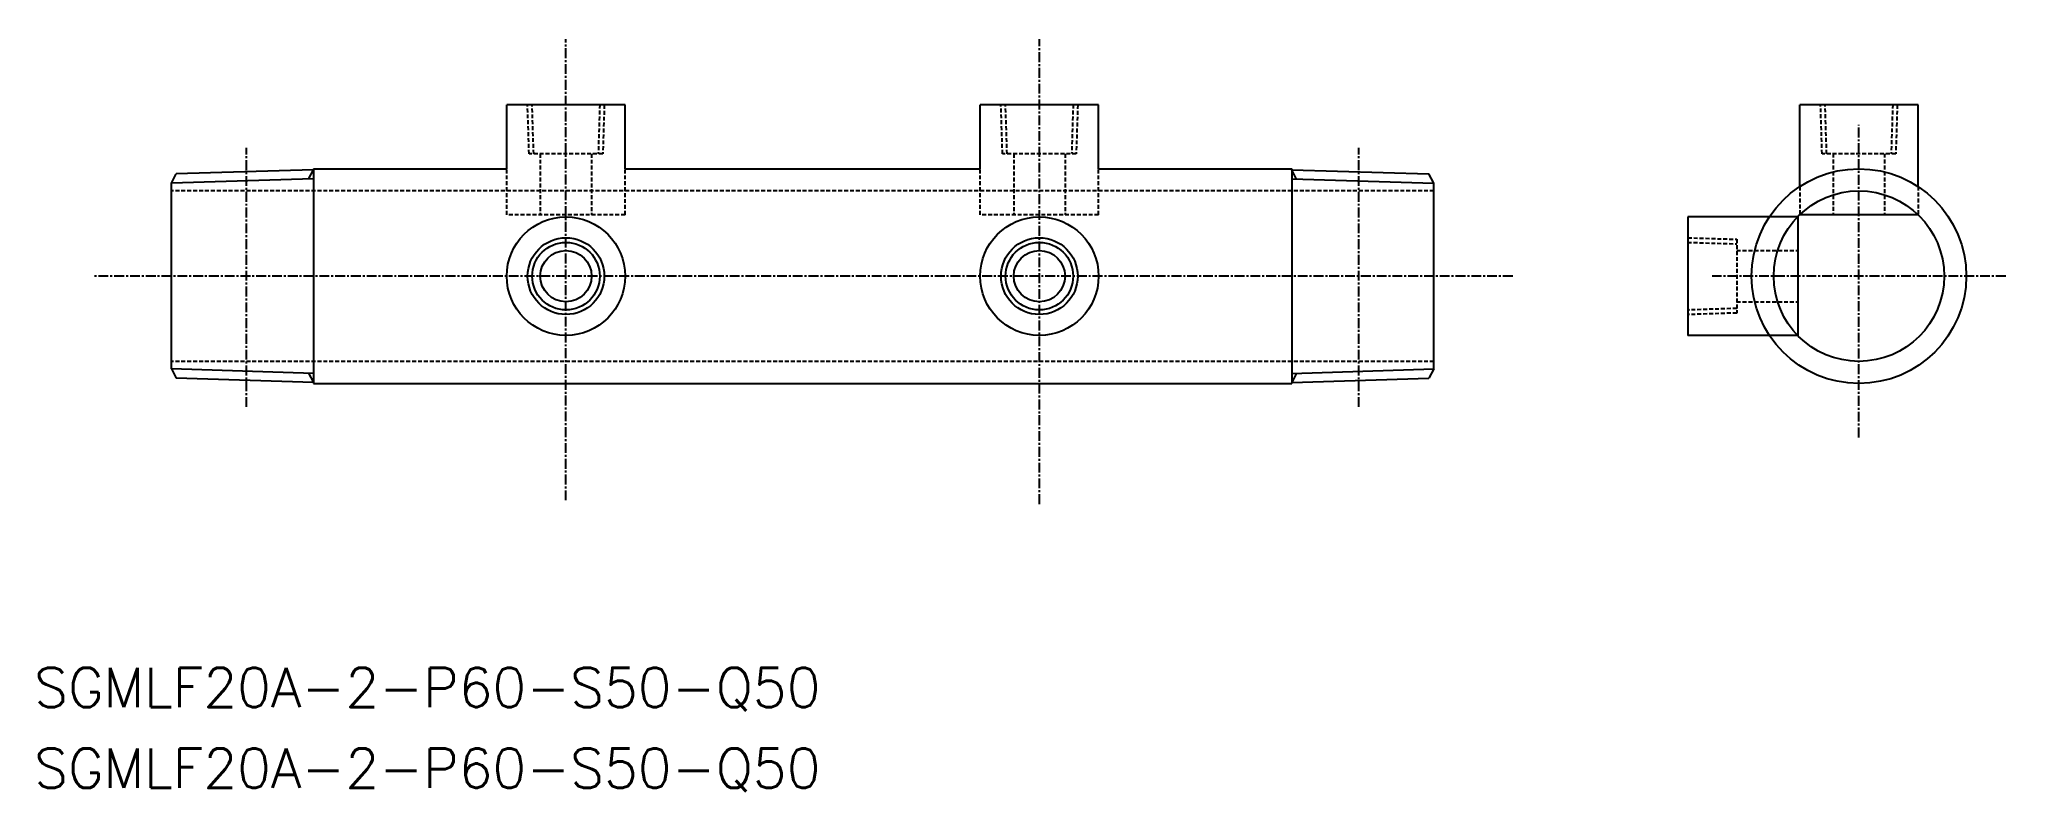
# Model space of a CAD drawing. Extents: x 268 to 517, y 463 to 558.
import ezdxf

# ---------------------------------------------------------------- set-up
doc = ezdxf.new("R2010")
doc.units = 0
doc.linetypes.add('CENTER', pattern=[2, 1.25, -0.25, 0.25, -0.25])
doc.linetypes.add('DASHED', pattern=[0.75, 0.5, -0.25])
doc.layers.get('0').update_dxf_attribs({"linetype": 'CONTINUOUS'})
doc.layers.add('CENTER', color=1, linetype='CENTER')
doc.styles.get("Standard").update_dxf_attribs({"font": 'txt.shx', "bigfont": '@extfont2.shx'})

msp = doc.modelspace()

# ---------------------------------------------------------------- linework, layer by layer
at = {"color": 7, "linetype": 'CONTINUOUS'}
for p, q in [((342.45, 549.85), (327.45, 549.85)), ((327.45, 541.75), (327.45, 549.85)), ((342.45, 541.75), (342.45, 549.85)), ((402.45, 549.85), (387.45, 549.85)), ((387.45, 541.75), (387.45, 549.85)), ((402.45, 541.75), (402.45, 549.85)), ((506.32, 549.86), (491.32, 549.86)), ((491.32, 539.49), (491.32, 549.86)), ((506.32, 539.49), (506.32, 549.86)), ((284.95, 539.91), (285.56, 541.09)), ((302.95, 541.63), (285.56, 541.09)), ((302.95, 541.75), (302.95, 514.55)), ((302.95, 541.75), (327.45, 541.75)), ((342.45, 541.75), (387.45, 541.75)), ((402.45, 541.75), (426.95, 541.75)), ((426.95, 541.75), (426.95, 514.55)), ((426.95, 541.63), (444.33, 541.09)), ((444.95, 539.91), (444.33, 541.09)), ((284.95, 516.39), (284.95, 539.91)), ((444.95, 516.39), (444.95, 539.91)), ((506.32, 535.92), (491.32, 535.92)), ((477.13, 535.65), (477.13, 520.65)), ((491.06, 535.65), (477.13, 535.65)), ((491.06, 535.65), (491.06, 520.65)), ((491.06, 520.65), (477.13, 520.65)), ((284.95, 516.39), (285.56, 515.21)), ((444.95, 516.39), (444.33, 515.21)), ((302.95, 514.66), (285.56, 515.21)), ((302.95, 514.55), (426.95, 514.55)), ((426.95, 514.66), (444.33, 515.21))]:
    msp.add_line(p, q, dxfattribs=at)
at = {"color": 3, "linetype": 'DASHED'}
for p, q in [((330.28, 543.65), (330.08, 549.85)), ((330.86, 543.65), (330.66, 549.87)), ((339.23, 549.87), (339.04, 543.65)), ((339.81, 549.85), (339.62, 543.65)), ((390.28, 543.65), (390.08, 549.85)), ((390.86, 543.65), (390.66, 549.87)), ((399.23, 549.87), (399.04, 543.65)), ((399.81, 549.85), (399.62, 543.65)), ((494.15, 543.66), (493.96, 549.86)), ((494.73, 543.66), (494.54, 549.87)), ((503.1, 549.87), (502.91, 543.66)), ((503.68, 549.86), (503.49, 543.66)), ((339.62, 543.65), (330.28, 543.65)), ((331.7, 543.65), (331.7, 535.92)), ((338.2, 543.65), (338.2, 535.92)), ((399.62, 543.65), (390.28, 543.65)), ((391.7, 543.65), (391.7, 535.92)), ((398.2, 543.65), (398.2, 535.92)), ((503.49, 543.66), (494.15, 543.66)), ((495.57, 543.66), (495.57, 535.92)), ((502.07, 543.66), (502.07, 535.92)), ((327.45, 535.92), (327.45, 541.75)), ((342.45, 535.92), (342.45, 541.75)), ((387.45, 535.92), (387.45, 541.75)), ((402.45, 535.92), (402.45, 541.75)), ((444.95, 538.95), (284.95, 538.95)), ((491.32, 539.49), (491.32, 535.92)), ((506.32, 539.49), (506.32, 535.92)), ((342.45, 535.92), (327.45, 535.92)), ((402.45, 535.92), (387.45, 535.92)), ((477.12, 532.43), (483.33, 532.24)), ((477.13, 533.01), (483.33, 532.82)), ((483.33, 532.82), (483.33, 523.48)), ((483.33, 531.4), (491.06, 531.4)), ((483.33, 524.06), (477.12, 523.86)), ((483.33, 523.48), (477.13, 523.28)), ((483.33, 524.9), (491.06, 524.9)), ((444.95, 517.35), (284.95, 517.35))]:
    msp.add_line(p, q, dxfattribs=at)
at = {"color": 3}
for p, q in [((302.33, 540.45), (302.95, 541.63)), ((427.56, 540.45), (426.95, 541.63)), ((302.95, 540.47), (284.95, 539.91)), ((426.95, 540.47), (444.95, 539.91)), ((302.95, 515.82), (284.95, 516.39)), ((426.95, 515.82), (444.95, 516.39)), ((302.33, 515.84), (302.95, 514.66)), ((427.56, 515.84), (426.95, 514.66))]:
    msp.add_line(p, q, dxfattribs=at)
at = {"color": 7, "linetype": 'CONTINUOUS'}
for centre, radius in [((498.82, 528.15), 13.6), ((498.82, 528.15), 10.8), ((334.95, 528.15), 7.5), ((394.95, 528.15), 7.5), ((334.95, 528.15), 4.28), ((334.95, 528.15), 3.25), ((394.95, 528.15), 4.28), ((394.95, 528.15), 3.25)]:
    msp.add_circle(centre, radius, dxfattribs=at)
at = {"color": 3, "linetype": 'CONTINUOUS'}
for centre in [(334.95, 528.15), (394.95, 528.15)]:
    msp.add_circle(centre, 4.86, dxfattribs=at)
at = {"layer": 'CENTER', "linetype": 'CENTER'}
for p, q in [((334.95, 499.76), (334.95, 558.15)), ((394.95, 499.27), (394.95, 558.15)), ((394.95, 499.27), (394.95, 558.15)), ((394.95, 499.27), (394.95, 558.15)), ((498.82, 507.73), (498.82, 547.3)), ((498.82, 507.73), (498.82, 547.3)), ((498.82, 507.73), (498.82, 547.3)), ((294.48, 511.58), (294.48, 544.39)), ((435.42, 511.58), (435.42, 544.39)), ((454.95, 528.15), (274.95, 528.15)), ((517.42, 528.15), (480.22, 528.15))]:
    msp.add_line(p, q, dxfattribs=at)

# ---------------------------------------------------------------- texts
at = {"color": 7, "linetype": 'CONTINUOUS'}
for p in [(267.56, 473.55), (267.56, 463.32)]:
    msp.add_text('SGMLF20A-2-P60-S50-Q50', height=5, dxfattribs=at).set_placement(p)

doc.saveas('drawing.dxf')
